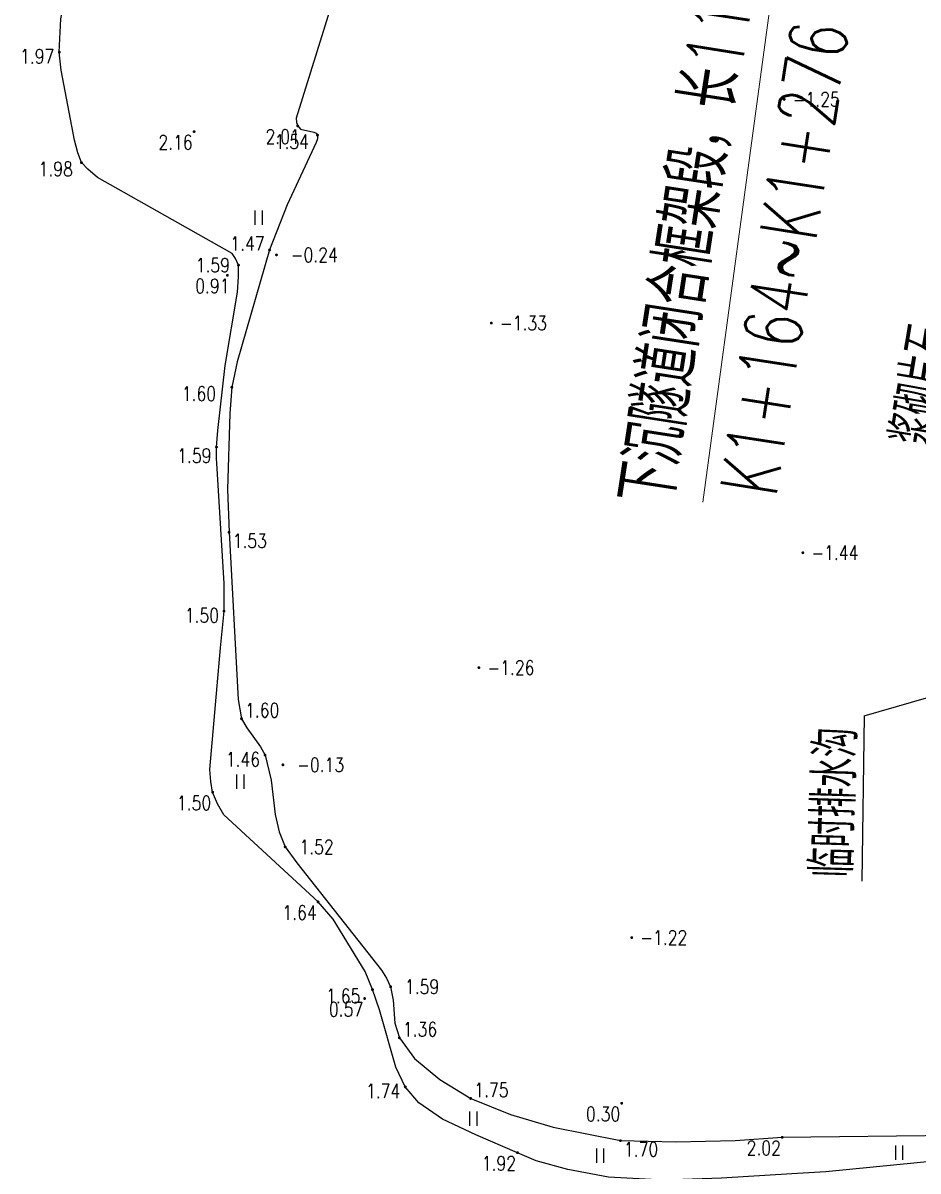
# Model space of a CAD drawing. Extents: x 500036 to 1001740, y 2543128 to 5086681.
# Drawn here: x 500634.5 to 500697.2, y 2543628.8 to 2543709.2 of the extents above; entities that cross this region are included whole.
import ezdxf
from ezdxf.enums import TextEntityAlignment as Align

# ---------------------------------------------------------------- set-up
doc = ezdxf.new("R2010")
doc.units = 0
doc.header["$LTSCALE"] = 0.5
doc.layers.get('0').update_dxf_attribs({"linetype": 'CONTINUOUS', "lineweight": 5})
for name, color, linetype in [('GCD', 8, 'CONTINUOUS'), ('地形图', 8, 'CONTINUOUS'), ('桥梁', 6, 'CONTINUOUS')]:
    doc.layers.add(name, color=color, linetype=linetype)
doc.layers.add('隧道', color=6, linetype='CONTINUOUS', lineweight=5)
doc.styles.add('HZ', font='romans.shx', dxfattribs={"width": 0.8, "bigfont": 'hztxt.shx'})
doc.styles.get("Standard").update_dxf_attribs({"font": 'simplex1.shx', "width": 0.7, "bigfont": 'hztxt.shx'})
doc.linetypes.add('10421', pattern='A,2,[150,AAA.SHX,S=1,R=0,X=0,Y=1],1e-11', length=2)

# ---------------------------------------------------------------- blocks, each defined once
blk = doc.blocks.new('GC200')
at = {"linetype": 'Continuous', "const_width": 0.2, "flags": 128}
blk.add_lwpolyline([(-0.1, 0, 1), (0.1, 0, 1)], format="xyb", close=True, dxfattribs=at)
blk = doc.blocks.new('gc121')
for p, q in [((-0.5, -1), (-0.5, 1)), ((0.5, -1), (0.5, 1))]:
    blk.add_line(p, q)

msp = doc.modelspace()

# ---------------------------------------------------------------- linework, layer by layer
at = {"layer": '地形图', "linetype": '10421', "flags": 128}
msp.add_lwpolyline([(500860.343, 2543851.928), (500860.047, 2543848.173), (500860.224, 2543843.871), (500860.586, 2543841.436), (500861.444, 2543839.235), (500862.157, 2543836.826), (500862.338, 2543834.809), (500861.901, 2543832.451), (500860.911, 2543830.439), (500859.128, 2543827.609), (500851.893, 2543817.011), (500850.945, 2543815.282), (500850.008, 2543813.394), (500847.518, 2543806.489), (500847.098, 2543805.734), (500846.64, 2543805.158), (500845.603, 2543804.195), (500844.63, 2543803.65), (500843.912, 2543803.41), (500843.033, 2543803.431), (500841.899, 2543803.694), (500838.886, 2543804.666), (500837.358, 2543805.028), (500836.219, 2543805.211), (500835.198, 2543805.278), (500833.319, 2543805.204), (500832.559, 2543805.261), (500831.069, 2543805.446), (500823.29, 2543806.657), (500820.881, 2543807.2), (500817.506, 2543808.162), (500813.685, 2543809.652), (500811.133, 2543811.063), (500810.562, 2543811.189), (500809.059, 2543811.24), (500806.627, 2543811.101), (500804.968, 2543810.83), (500804.108, 2543810.524), (500803.544, 2543810.028), (500802.875, 2543809.264), (500802.289, 2543808.208), (500801.898, 2543807.177), (500801.711, 2543806.174), (500801.722, 2543805.504), (500802.184, 2543804.167), (500802.293, 2543803.494), (500802.284, 2543802.744), (500802.173, 2543802.052), (500802.121, 2543801.759), (500802.038, 2543801.542), (500801.778, 2543801.351), (500798.924, 2543800.552), (500798.309, 2543800.226), (500798.148, 2543800.084), (500798.065, 2543799.938), (500797.985, 2543799.517), (500798.448, 2543797.098), (500798.544, 2543796.806), (500798.733, 2543796.507), (500798.851, 2543796.454), (500799.025, 2543796.436), (500799.182, 2543796.474), (500799.312, 2543796.541), (500800.273, 2543797.618), (500800.469, 2543797.754), (500800.737, 2543797.895), (500801.053, 2543797.953), (500801.388, 2543797.941), (500804.649, 2543797.386), (500805.832, 2543797.09), (500809.789, 2543795.991), (500814.45, 2543794.43), (500819.265, 2543792.747), (500823.708, 2543790.935), (500830.01, 2543788.428), (500830.42, 2543788.161), (500830.684, 2543787.752), (500830.717, 2543787.25), (500830.635, 2543786.574), (500828.876, 2543781.625), (500824.671, 2543771.397), (500823.392, 2543767.802), (500820.356, 2543759.78), (500819.801, 2543757.665), (500819.636, 2543756.3), (500819.695, 2543755.201), (500819.926, 2543753.871), (500820.289, 2543752.135), (500820.164, 2543750.426), (500819.733, 2543748.326), (500814.277, 2543735.818), (500812.157, 2543730.812), (500810.77, 2543727.398), (500810.197, 2543726.096), (500804.923, 2543715.593), (500801.135, 2543708.145), (500800.056, 2543706.559), (500799.568, 2543706.249), (500798.843, 2543705.997), (500797.404, 2543705.787), (500796.77, 2543705.817), (500796.121, 2543705.928), (500789.994, 2543708.502), (500787.543, 2543709.301), (500781.647, 2543711.482), (500775.489, 2543713.089), (500771.585, 2543714.053), (500760.307, 2543715.899), (500759.63, 2543715.908), (500759.318, 2543715.773), (500759.19, 2543715.596), (500759.132, 2543715.308), (500758.909, 2543712.025), (500758.852, 2543710.191), (500758.616, 2543704.913), (500758.641, 2543703.982), (500758.815, 2543703.42), (500759.291, 2543702.774), (500759.912, 2543702.198), (500760.502, 2543701.735), (500762.052, 2543700.977), (500767.871, 2543698.438), (500770.746, 2543697.33), (500775.392, 2543695.692), (500776.018, 2543695.527), (500776.429, 2543695.584), (500777.993, 2543696.026), (500778.308, 2543696.078), (500778.564, 2543696.038), (500778.801, 2543695.977), (500786.589, 2543693.437), (500788.881, 2543692.619), (500791.081, 2543691.701), (500793.057, 2543690.679), (500793.256, 2543690.443), (500793.444, 2543690.116), (500793.597, 2543689.678), (500793.583, 2543689.13), (500793.424, 2543688.696), (500792.696, 2543687.458), (500792.27, 2543686.532), (500789.308, 2543677.158), (500787.385, 2543672.284), (500786.233, 2543668.935), (500784.592, 2543662.504), (500783.42, 2543656.342), (500783.174, 2543653.102), (500783.306, 2543649.457), (500783.549, 2543647.984), (500784.91, 2543643.685), (500785.566, 2543641.799), (500786.043, 2543639.398), (500786.337, 2543637.109), (500786.169, 2543630.304), (500786.054, 2543629.794), (500785.868, 2543629.496), (500785.369, 2543629.434), (500784.87, 2543629.534), (500782.302, 2543630.056), (500780.179, 2543630.601), (500776.162, 2543631.868), (500773.51, 2543632.933), (500768.622, 2543635.33), (500764.488, 2543637.161), (500762.961, 2543637.683), (500760.591, 2543638.221), (500758.572, 2543638.617), (500757.477, 2543638.755), (500756.614, 2543638.711), (500754.644, 2543637.464), (500753.951, 2543637.222), (500749.75, 2543637.4), (500747.868, 2543637.509), (500747.238, 2543637.413), (500746.88, 2543637.207), (500746.726, 2543637.013), (500746.522, 2543636.579), (500746.314, 2543635.787), (500746.138, 2543635.303), (500745.946, 2543635.058), (500741.716, 2543632.814), (500739.79, 2543631.823), (500734.266, 2543628.917), (500733.774, 2543628.751), (500733.273, 2543628.674), (500733.04, 2543628.823), (500732.916, 2543629.01), (500732.441, 2543630.626), (500732.355, 2543630.78), (500732.197, 2543630.906), (500731.749, 2543631.013), (500731.241, 2543631.002), (500724.288, 2543630.447), (500712.949, 2543630.645), (500711.325, 2543630.634), (500700.435, 2543629.704), (500690.727, 2543628.745), (500688.358, 2543628.605), (500683.424, 2543628.311), (500679.368, 2543628.16), (500675.508, 2543628.369), (500672.672, 2543628.904), (500670.448, 2543629.513), (500669.135, 2543630.089), (500666.228, 2543631.331), (500663.88, 2543632.429), (500662.231, 2543633.593), (500661.28, 2543634.705), (500660.618, 2543636.077), (500659.469, 2543640.107), (500658.985, 2543641.512), (500658.469, 2543642.778), (500656.226, 2543646.444), (500655.177, 2543647.656), (500648.572, 2543653.759), (500648.131, 2543654.519), (500647.792, 2543655.337), (500647.668, 2543656.082), (500647.599, 2543656.926), (500648.349, 2543665.451), (500648.591, 2543668.017), (500648.598, 2543669.946), (500648.074, 2543678.756), (500648.063, 2543679.504), (500648.153, 2543680.673), (500648.66, 2543685.231), (500649.522, 2543690.364), (500649.605, 2543691.42), (500649.602, 2543692.247), (500649.394, 2543692.709), (500649.152, 2543693.058), (500639.722, 2543698.395), (500639.047, 2543698.96), (500638.606, 2543699.429), (500638.363, 2543700.114), (500638.123, 2543701.005), (500637.19, 2543705.892), (500637.056, 2543707.165), (500637.173, 2543709.494), (500637.972, 2543713.611), (500638.014, 2543714.168), (500637.897, 2543715.46), (500637.016, 2543719.21), (500636.885, 2543720.059), (500636.661, 2543722.165), (500636.162, 2543732.418), (500636.259, 2543733.964), (500636.438, 2543735.027), (500636.684, 2543735.902), (500637.752, 2543739.042), (500640.183, 2543744.392), (500644.069, 2543753.036), (500646.886, 2543758.268), (500646.946, 2543758.764), (500646.947, 2543759.128), (500646.805, 2543759.441), (500646.535, 2543759.695), (500644.538, 2543760.65)], dxfattribs=at)
msp.add_lwpolyline([(500749.391, 2543657.349), (500749.354, 2543653.953), (500749.374, 2543652.904), (500749.484, 2543651.965), (500749.699, 2543651.101), (500750.795, 2543647.83), (500751.225, 2543646.664), (500751.593, 2543646.056), (500752.291, 2543645.247), (500753.457, 2543644.536), (500755.642, 2543643.561), (500759.588, 2543642.192), (500762.031, 2543641.902), (500764.507, 2543641.926), (500767.41, 2543642.082), (500770.755, 2543642.554), (500772.418, 2543643.116), (500773.738, 2543643.694), (500775.07, 2543644.429), (500776.623, 2543645.612), (500777.248, 2543646.571), (500777.795, 2543647.597), (500778.464, 2543649.086), (500779.502, 2543651.933), (500780.579, 2543654.969), (500781.347, 2543657.47), (500781.826, 2543659.723), (500784.124, 2543673.351), (500784.403, 2543675.534), (500784.518, 2543677.342), (500784.416, 2543679.988), (500784.315, 2543680.518), (500784.14, 2543681.126), (500783.938, 2543681.654), (500783.816, 2543681.812), (500783.594, 2543681.986), (500783.223, 2543682.127), (500782.762, 2543682.218), (500782.152, 2543682.246), (500778.96, 2543682.19), (500778.676, 2543682.257), (500778.507, 2543682.361), (500778.395, 2543682.581), (500778.355, 2543682.758), (500778.159, 2543686.335), (500778.136, 2543687.339), (500778.26, 2543689.483), (500778.209, 2543689.874), (500777.964, 2543690.441), (500777.419, 2543691.259), (500775.228, 2543694.527), (500774.854, 2543694.889), (500774.471, 2543695.091), (500774.037, 2543695.201), (500773.691, 2543695.252), (500763.274, 2543694.256), (500762.265, 2543694.094), (500761.785, 2543693.944), (500759.389, 2543692.999), (500757.192, 2543692.407), (500756.727, 2543692.208), (500756.456, 2543691.989), (500756.097, 2543691.634), (500755.79, 2543691.214), (500754.182, 2543688.229), (500753.796, 2543687.738), (500753.218, 2543687.703), (500752.175, 2543687.887), (500751.895, 2543688.058), (500751.815, 2543688.579), (500753.083, 2543696.805), (500753.734, 2543701.407), (500753.801, 2543703.865), (500753.419, 2543713.724), (500753.391, 2543714.019), (500753.301, 2543714.187), (500753.103, 2543714.272), (500752.899, 2543714.285), (500750.758, 2543714.281), (500750.528, 2543714.342), (500750.366, 2543714.427), (500750.202, 2543714.579), (500750.11, 2543714.713), (500749.842, 2543715.919), (500749.655, 2543716.129), (500749.424, 2543716.286), (500749.04, 2543716.379), (500748.633, 2543716.438), (500739.005, 2543717.083), (500735.145, 2543717.507), (500725.961, 2543718.847), (500724.161, 2543719.054), (500709.326, 2543719.724), (500708.013, 2543719.968), (500705.952, 2543720.473), (500704.782, 2543720.868), (500704.111, 2543721.259), (500699.64, 2543724.406), (500699.385, 2543724.49), (500699.086, 2543724.526), (500698.828, 2543724.463), (500698.614, 2543724.339), (500697.459, 2543723.369), (500696.919, 2543723.171), (500696.258, 2543723.094), (500694.341, 2543723.453), (500693.385, 2543723.572), (500692.555, 2543723.593), (500691.756, 2543723.345), (500690.981, 2543722.997), (500690.082, 2543722.522), (500689.371, 2543722.082), (500685.237, 2543717.655), (500683.791, 2543716.697), (500678.722, 2543714.51), (500674.877, 2543713.304), (500673.099, 2543712.908), (500672.128, 2543712.707), (500671.274, 2543712.515), (500669.663, 2543712.397), (500664.183, 2543712.479), (500663.898, 2543712.47), (500663.567, 2543712.594), (500663.32, 2543712.877), (500663.148, 2543713.473), (500663.073, 2543713.64), (500662.852, 2543713.772), (500662.083, 2543713.714), (500660.687, 2543713.482), (500659.35, 2543713.146), (500658.266, 2543712.572), (500657.371, 2543711.957), (500656.623, 2543711.216), (500656.09, 2543710.419), (500653.643, 2543702.546), (500653.669, 2543702.233), (500653.747, 2543701.995), (500653.953, 2543701.773), (500654.887, 2543701.565), (500655.049, 2543701.494), (500655.136, 2543701.35), (500655.133, 2543701.094), (500655.041, 2543700.84), (500653.016, 2543696.464), (500651.778, 2543693.313), (500649.52, 2543685.466), (500649.137, 2543683.696), (500648.989, 2543681.865), (500648.843, 2543676.527), (500648.943, 2543673.54), (500649.582, 2543661.821), (500649.815, 2543660.48), (500650.177, 2543659.856), (500651.155, 2543658.517), (500651.464, 2543657.936), (500651.895, 2543656.177), (500652.16, 2543653.769), (500652.44, 2543652.563), (500652.872, 2543651.506), (500653.681, 2543650.396), (500659.628, 2543642.869), (500659.974, 2543642.316), (500660.258, 2543641.713), (500660.422, 2543640.769), (500660.556, 2543639.152), (500660.866, 2543638.139), (500661.922, 2543636.69), (500663.712, 2543635.218), (500665.863, 2543633.89), (500668.653, 2543632.762), (500671.639, 2543631.874), (500676.341, 2543630.934), (500680.234, 2543630.849), (500684.384, 2543630.935), (500687.682, 2543631.167), (500699.681, 2543631.312), (500702.44, 2543631.388), (500714.533, 2543631.137), (500717.114, 2543631.238), (500724.67, 2543631.705), (500729.855, 2543632.074), (500733.046, 2543632.435), (500735.892, 2543632.984), (500737.213, 2543633.415), (500738.906, 2543634.108), (500744.031, 2543636.561), (500746.853, 2543637.823), (500747.497, 2543638.197), (500748.071, 2543638.559), (500748.436, 2543639.02), (500748.768, 2543639.662), (500749.278, 2543641.386), (500750.012, 2543644.325), (500750.166, 2543645.24), (500750.168, 2543646.129), (500749.27, 2543649.723), (500748.958, 2543651.843), (500748.869, 2543652.854), (500748.839, 2543654.988), (500748.833, 2543657.3)], close=True, dxfattribs=at)
at = {"layer": '桥梁', "color": 7}
for q in [(500708.474, 2543665.03), (500693.238, 2543649.097)]:
    msp.add_line((500693.406, 2543660.683), q, dxfattribs=at)
at = {"layer": '隧道', "color": 7}
msp.add_line((500687.607, 2543716.128), (500682.127, 2543675.652), dxfattribs=at)

# ---------------------------------------------------------------- block references
at = {"layer": '地形图', "linetype": 'Continuous'}
ref = msp.add_blockref('GC200', (500637.056, 2543707.165, 1.97), dxfattribs=dict(at, xscale=0.5, yscale=0.5, zscale=0.5))
ref.add_attrib('height', '1.97', dxfattribs={"layer": 'GCD', "linetype": 'Continuous', "height": 1, "style": 'HZ', "width": 0.8}).set_placement((500634.306, 2543706.865, 1.97), align=Align.MIDDLE_LEFT)
ref = msp.add_blockref('GC200', (500687.815, 2543703.854, -1.25), dxfattribs=dict(at, xscale=0.5, yscale=0.5, zscale=0.5))
ref.add_attrib('height', '-1.25', dxfattribs={"layer": 'GCD', "linetype": 'Continuous', "height": 1, "style": 'HZ', "width": 0.8}).set_placement((500688.415, 2543703.854, -1.25), align=Align.MIDDLE_LEFT)
ref = msp.add_blockref('GC200', (500646.495, 2543701.6, 2.158), dxfattribs=dict(at, xscale=0.5, yscale=0.5, zscale=0.5))
ref.add_attrib('height', '2.16', dxfattribs={"layer": 'GCD', "linetype": 'Continuous', "height": 1, "style": 'HZ', "width": 0.8}).set_placement((500643.995, 2543700.85, 2.16), align=Align.MIDDLE_LEFT)
ref = msp.add_blockref('GC200', (500653.747, 2543701.995, 2.012), dxfattribs=dict(at, xscale=0.5, yscale=0.5, zscale=0.5))
ref.add_attrib('height', '2.01', dxfattribs={"layer": 'GCD', "linetype": 'Continuous', "height": 1, "style": 'HZ', "width": 0.8}).set_placement((500651.497, 2543701.245, 2.01), align=Align.MIDDLE_LEFT)
ref = msp.add_blockref('GC200', (500655.136, 2543701.35, 1.539), dxfattribs=dict(at, xscale=0.5, yscale=0.5, zscale=0.5))
ref.add_attrib('height', '1.54', dxfattribs={"layer": 'GCD', "linetype": 'Continuous', "height": 1, "style": 'HZ', "width": 0.8}).set_placement((500652.136, 2543700.9, 1.54), align=Align.MIDDLE_LEFT)
ref = msp.add_blockref('GC200', (500638.606, 2543699.429, 1.979), dxfattribs=dict(at, xscale=0.5, yscale=0.5, zscale=0.5))
ref.add_attrib('height', '1.98', dxfattribs={"layer": 'GCD', "linetype": 'Continuous', "height": 1, "style": 'HZ', "width": 0.8}).set_placement((500635.606, 2543698.979, 1.98), align=Align.MIDDLE_LEFT)
at = {"layer": '地形图', "linetype": 'Continuous', "xscale": 0.5, "yscale": 0.5}
for p in [(500651.032, 2543695.571), (500649.747, 2543656.07), (500666.062, 2543632.481), (500674.935, 2543629.89), (500695.872, 2543630.09)]:
    msp.add_blockref('gc121', p, dxfattribs=at)
at = {"layer": '地形图', "linetype": 'Continuous'}
ref = msp.add_blockref('GC200', (500651.778, 2543693.313, 1.467), dxfattribs=dict(at, xscale=0.5, yscale=0.5, zscale=0.5))
ref.add_attrib('height', '1.47', dxfattribs={"layer": 'GCD', "linetype": 'Continuous', "height": 1, "style": 'HZ', "width": 0.8}).set_placement((500649.028, 2543693.763, 1.47), align=Align.MIDDLE_LEFT)
ref = msp.add_blockref('GC200', (500652.265, 2543692.965, -0.239), dxfattribs=dict(at, xscale=0.5, yscale=0.5, zscale=0.5))
ref.add_attrib('height', '-0.24', dxfattribs={"layer": 'GCD', "linetype": 'Continuous', "height": 1, "style": 'HZ', "width": 0.8}).set_placement((500653.265, 2543692.965, -0.24), align=Align.MIDDLE_LEFT)
ref = msp.add_blockref('GC200', (500649.602, 2543692.247, 1.585), dxfattribs=dict(at, xscale=0.5, yscale=0.5, zscale=0.5))
ref.add_attrib('height', '1.59', dxfattribs={"layer": 'GCD', "linetype": 'Continuous', "height": 1, "style": 'HZ', "width": 0.8}).set_placement((500646.602, 2543692.247, 1.59), align=Align.MIDDLE_LEFT)
ref = msp.add_blockref('GC200', (500648.825, 2543691.536, 0.91), dxfattribs=dict(at, xscale=0.5, yscale=0.5, zscale=0.5))
ref.add_attrib('height', '0.91', dxfattribs={"layer": 'GCD', "linetype": 'Continuous', "height": 1, "style": 'HZ', "width": 0.8}).set_placement((500646.575, 2543690.786, 0.91), align=Align.MIDDLE_LEFT)
ref = msp.add_blockref('GC200', (500667.309, 2543688.191, -1.33), dxfattribs=dict(at, xscale=0.5, yscale=0.5, zscale=0.5))
ref.add_attrib('height', '-1.33', dxfattribs={"layer": 'GCD', "linetype": 'Continuous', "height": 1, "style": 'HZ', "width": 0.8}).set_placement((500667.909, 2543688.191, -1.33), align=Align.MIDDLE_LEFT)
ref = msp.add_blockref('GC200', (500649.137, 2543683.696, 1.599), dxfattribs=dict(at, xscale=0.5, yscale=0.5, zscale=0.5))
ref.add_attrib('height', '1.60', dxfattribs={"layer": 'GCD', "linetype": 'Continuous', "height": 1, "style": 'HZ', "width": 0.8}).set_placement((500645.637, 2543683.246, 1.6), align=Align.MIDDLE_LEFT)
ref = msp.add_blockref('GC200', (500648.063, 2543679.504, 1.589), dxfattribs=dict(at, xscale=0.5, yscale=0.5, zscale=0.5))
ref.add_attrib('height', '1.59', dxfattribs={"layer": 'GCD', "linetype": 'Continuous', "height": 1, "style": 'HZ', "width": 0.8}).set_placement((500645.313, 2543678.904, 1.59), align=Align.MIDDLE_LEFT)
ref = msp.add_blockref('GC200', (500648.943, 2543673.54, 1.534), dxfattribs=dict(at, xscale=0.5, yscale=0.5, zscale=0.5))
ref.add_attrib('height', '1.53', dxfattribs={"layer": 'GCD', "linetype": 'Continuous', "height": 1, "style": 'HZ', "width": 0.8}).set_placement((500649.193, 2543672.94, 1.53), align=Align.MIDDLE_LEFT)
ref = msp.add_blockref('GC200', (500689.119, 2543672.105, -1.44), dxfattribs=dict(at, xscale=0.5, yscale=0.5, zscale=0.5))
ref.add_attrib('height', '-1.44', dxfattribs={"layer": 'GCD', "linetype": 'Continuous', "height": 1, "style": 'HZ', "width": 0.8}).set_placement((500689.719, 2543672.105, -1.44), align=Align.MIDDLE_LEFT)
ref = msp.add_blockref('GC200', (500648.591, 2543668.017, 1.495), dxfattribs=dict(at, xscale=0.5, yscale=0.5, zscale=0.5))
ref.add_attrib('height', '1.50', dxfattribs={"layer": 'GCD', "linetype": 'Continuous', "height": 1, "style": 'HZ', "width": 0.8}).set_placement((500645.841, 2543667.717, 1.5), align=Align.MIDDLE_LEFT)
ref = msp.add_blockref('GC200', (500666.435, 2543664.054, -1.26), dxfattribs=dict(at, xscale=0.5, yscale=0.5, zscale=0.5))
ref.add_attrib('height', '-1.26', dxfattribs={"layer": 'GCD', "linetype": 'Continuous', "height": 1, "style": 'HZ', "width": 0.8}).set_placement((500667.035, 2543664.054, -1.26), align=Align.MIDDLE_LEFT)
ref = msp.add_blockref('GC200', (500649.815, 2543660.48, 1.596), dxfattribs=dict(at, xscale=0.5, yscale=0.5, zscale=0.5))
ref.add_attrib('height', '1.60', dxfattribs={"layer": 'GCD', "linetype": 'Continuous', "height": 1, "style": 'HZ', "width": 0.8}).set_placement((500650.065, 2543661.08, 1.6), align=Align.MIDDLE_LEFT)
ref = msp.add_blockref('GC200', (500651.464, 2543657.936, 1.455), dxfattribs=dict(at, xscale=0.5, yscale=0.5, zscale=0.5))
ref.add_attrib('height', '1.46', dxfattribs={"layer": 'GCD', "linetype": 'Continuous', "height": 1, "style": 'HZ', "width": 0.8}).set_placement((500648.714, 2543657.636, 1.46), align=Align.MIDDLE_LEFT)
ref = msp.add_blockref('GC200', (500652.713, 2543657.252, -0.132), dxfattribs=dict(at, xscale=0.5, yscale=0.5, zscale=0.5))
ref.add_attrib('height', '-0.13', dxfattribs={"layer": 'GCD', "linetype": 'Continuous', "height": 1, "style": 'HZ', "width": 0.8}).set_placement((500653.713, 2543657.252, -0.13), align=Align.MIDDLE_LEFT)
ref = msp.add_blockref('GC200', (500647.792, 2543655.337, 1.504), dxfattribs=dict(at, xscale=0.5, yscale=0.5, zscale=0.5))
ref.add_attrib('height', '1.50', dxfattribs={"layer": 'GCD', "linetype": 'Continuous', "height": 1, "style": 'HZ', "width": 0.8}).set_placement((500645.292, 2543654.587, 1.5), align=Align.MIDDLE_LEFT)
ref = msp.add_blockref('GC200', (500652.872, 2543651.506, 1.519), dxfattribs=dict(at, xscale=0.5, yscale=0.5, zscale=0.5))
ref.add_attrib('height', '1.52', dxfattribs={"layer": 'GCD', "linetype": 'Continuous', "height": 1, "style": 'HZ', "width": 0.8}).set_placement((500653.872, 2543651.506, 1.52), align=Align.MIDDLE_LEFT)
ref = msp.add_blockref('GC200', (500655.177, 2543647.656, 1.635), dxfattribs=dict(at, xscale=0.5, yscale=0.5, zscale=0.5))
ref.add_attrib('height', '1.64', dxfattribs={"layer": 'GCD', "linetype": 'Continuous', "height": 1, "style": 'HZ', "width": 0.8}).set_placement((500652.677, 2543646.906, 1.64), align=Align.MIDDLE_LEFT)
ref = msp.add_blockref('GC200', (500677.138, 2543645.155, -1.22), dxfattribs=dict(at, xscale=0.5, yscale=0.5, zscale=0.5))
ref.add_attrib('height', '-1.22', dxfattribs={"layer": 'GCD', "linetype": 'Continuous', "height": 1, "style": 'HZ', "width": 0.8}).set_placement((500677.738, 2543645.155, -1.22), align=Align.MIDDLE_LEFT)
ref = msp.add_blockref('GC200', (500660.258, 2543641.713, 1.594), dxfattribs=dict(at, xscale=0.5, yscale=0.5, zscale=0.5))
ref.add_attrib('height', '1.59', dxfattribs={"layer": 'GCD', "linetype": 'Continuous', "height": 1, "style": 'HZ', "width": 0.8}).set_placement((500661.258, 2543641.713, 1.59), align=Align.MIDDLE_LEFT)
ref = msp.add_blockref('GC200', (500658.985, 2543641.512, 1.651), dxfattribs=dict(at, xscale=0.5, yscale=0.5, zscale=0.5))
ref.add_attrib('height', '1.65', dxfattribs={"layer": 'GCD', "linetype": 'Continuous', "height": 1, "style": 'HZ', "width": 0.8}).set_placement((500655.735, 2543641.062, 1.65), align=Align.MIDDLE_LEFT)
ref = msp.add_blockref('GC200', (500658.433, 2543640.889, 0.566), dxfattribs=dict(at, xscale=0.5, yscale=0.5, zscale=0.5))
ref.add_attrib('height', '0.57', dxfattribs={"layer": 'GCD', "linetype": 'Continuous', "height": 1, "style": 'HZ', "width": 0.8}).set_placement((500655.933, 2543640.139, 0.57), align=Align.MIDDLE_LEFT)
ref = msp.add_blockref('GC200', (500660.866, 2543638.139, 1.363), dxfattribs=dict(at, xscale=0.5, yscale=0.5, zscale=0.5))
ref.add_attrib('height', '1.36', dxfattribs={"layer": 'GCD', "linetype": 'Continuous', "height": 1, "style": 'HZ', "width": 0.8}).set_placement((500661.116, 2543638.739, 1.36), align=Align.MIDDLE_LEFT)
ref = msp.add_blockref('GC200', (500661.28, 2543634.705, 1.743), dxfattribs=dict(at, xscale=0.5, yscale=0.5, zscale=0.5))
ref.add_attrib('height', '1.74', dxfattribs={"layer": 'GCD', "linetype": 'Continuous', "height": 1, "style": 'HZ', "width": 0.8}).set_placement((500658.53, 2543634.405, 1.74), align=Align.MIDDLE_LEFT)
ref = msp.add_blockref('GC200', (500665.863, 2543633.89, 1.748), dxfattribs=dict(at, xscale=0.5, yscale=0.5, zscale=0.5))
ref.add_attrib('height', '1.75', dxfattribs={"layer": 'GCD', "linetype": 'Continuous', "height": 1, "style": 'HZ', "width": 0.8}).set_placement((500666.113, 2543634.49, 1.75), align=Align.MIDDLE_LEFT)
ref = msp.add_blockref('GC200', (500676.436, 2543633.553, 0.297), dxfattribs=dict(at, xscale=0.5, yscale=0.5, zscale=0.5))
ref.add_attrib('height', '0.30', dxfattribs={"layer": 'GCD', "linetype": 'Continuous', "height": 1, "style": 'HZ', "width": 0.8}).set_placement((500673.936, 2543632.803, 0.3), align=Align.MIDDLE_LEFT)
ref = msp.add_blockref('GC200', (500676.341, 2543630.934, 1.696), dxfattribs=dict(at, xscale=0.5, yscale=0.5, zscale=0.5))
ref.add_attrib('height', '1.70', dxfattribs={"layer": 'GCD', "linetype": 'Continuous', "height": 1, "style": 'HZ', "width": 0.8}).set_placement((500676.591, 2543630.334, 1.7), align=Align.MIDDLE_LEFT)
ref = msp.add_blockref('GC200', (500687.682, 2543631.167, 2.023), dxfattribs=dict(at, xscale=0.5, yscale=0.5, zscale=0.5))
ref.add_attrib('height', '2.02', dxfattribs={"layer": 'GCD', "linetype": 'Continuous', "height": 1, "style": 'HZ', "width": 0.8}).set_placement((500685.182, 2543630.417, 2.02), align=Align.MIDDLE_LEFT)
ref = msp.add_blockref('GC200', (500669.135, 2543630.089, 1.917), dxfattribs=dict(at, xscale=0.5, yscale=0.5, zscale=0.5))
ref.add_attrib('height', '1.92', dxfattribs={"layer": 'GCD', "linetype": 'Continuous', "height": 1, "style": 'HZ', "width": 0.8}).set_placement((500666.635, 2543629.339, 1.92), align=Align.MIDDLE_LEFT)

# ---------------------------------------------------------------- texts
at = {"layer": '桥梁', "color": 7, "width": 0.7}
for s, rotation, p in [('浆砌片石', 80.47441, (500698.03, 2543688.009)), ('临时排水沟', 88.29369, (500691.467, 2543659.874))]:
    msp.add_text(s, height=3, rotation=rotation, dxfattribs=at).set_placement(p, align=Align.MIDDLE_RIGHT)
at = {"layer": '隧道', "color": 7, "width": 0.7}
for s, p in [('下沉隧道闭合框架段，长112米', (500684.359, 2543715.917)), ('K1+164~K1+276', (500690.378, 2543709.203))]:
    msp.add_text(s, height=4, rotation=81.20801, dxfattribs=at).set_placement(p, align=Align.MIDDLE_RIGHT)

doc.saveas('drawing.dxf')
